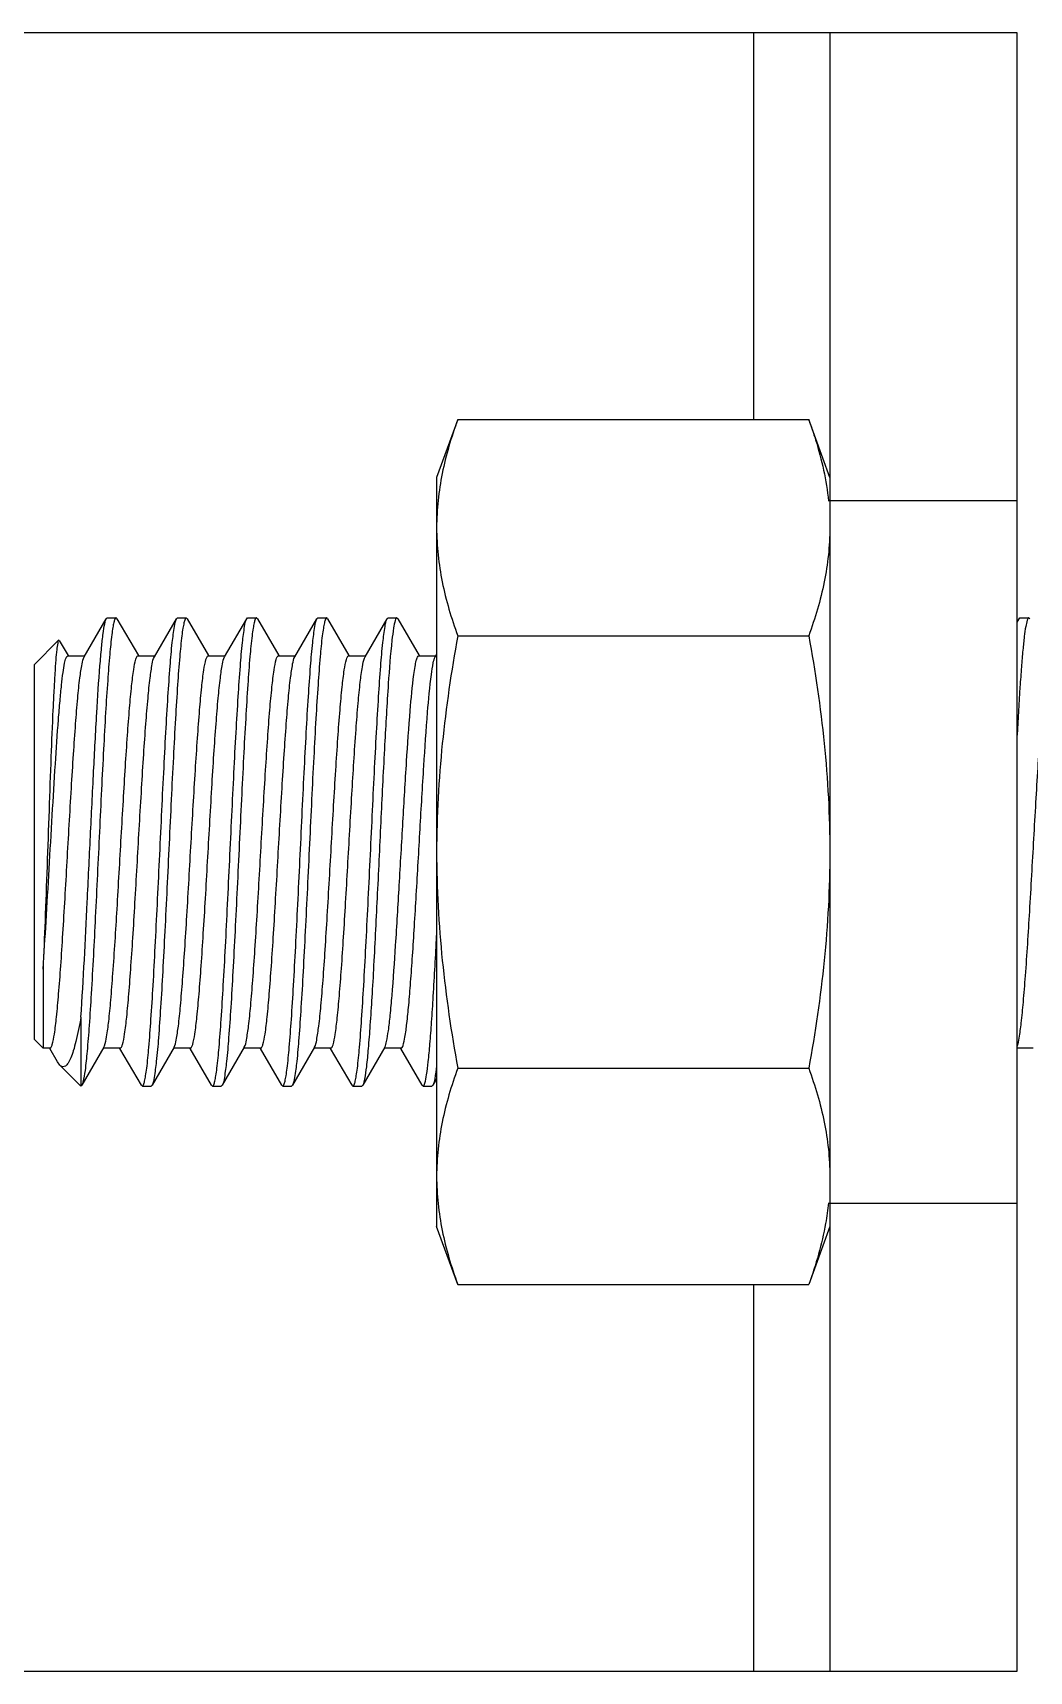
# Model space of a CAD drawing. Extents: x 27938 to 1507990, y 110129 to 923079.
# Drawn here: x 551080.3 to 551251.8, y 358033.5 to 358315.5 of the extents above; entities that cross this region are included whole.
import ezdxf

# ---------------------------------------------------------------- set-up
doc = ezdxf.new("R2010")
doc.units = 0
doc.header["$LTSCALE"] = 1000
doc.header["$MEASUREMENT"] = 0

msp = doc.modelspace()

# ---------------------------------------------------------------- linework, layer by layer
at = {"linetype": 'Continuous'}
for p, q in [((551249.72, 358315.46), (550904.87, 358315.46)), ((551204.35, 358315.46), (551204.35, 358248.91)), ((551217.5, 358315.46), (551217.5, 358033.55)), ((551249.72, 358033.55), (551249.72, 358315.46)), ((551153.47, 358248.91), (551149.84, 358238.94)), ((551153.47, 358248.91), (551213.87, 358248.91)), ((551217.5, 358238.94), (551213.87, 358248.91)), ((551149.84, 358238.94), (551149.84, 358110.06)), ((551249.72, 358234.91), (551217.5, 358234.91)), ((551089.19, 358208.09), (551093, 358214.64)), ((551093, 358214.64), (551093.16, 358214.77)), ((551093.16, 358214.77), (551094.67, 358214.77)), ((551093.16, 358214.77), (551094.67, 358214.77)), ((551094.67, 358214.77), (551094.65, 358214.77)), ((551094.83, 358214.64), (551094.67, 358214.77)), ((551094.83, 358214.64), (551098.51, 358208.29)), ((551101.27, 358208.09), (551105.08, 358214.64)), ((551105.08, 358214.64), (551105.24, 358214.77)), ((551105.24, 358214.77), (551106.75, 358214.77)), ((551105.24, 358214.77), (551106.75, 358214.77)), ((551106.75, 358214.77), (551106.73, 358214.77)), ((551106.91, 358214.64), (551106.75, 358214.77)), ((551106.91, 358214.64), (551110.59, 358208.29)), ((551113.35, 358208.09), (551117.16, 358214.64)), ((551117.16, 358214.64), (551117.32, 358214.77)), ((551117.32, 358214.77), (551118.83, 358214.77)), ((551117.32, 358214.77), (551118.83, 358214.77)), ((551118.83, 358214.77), (551118.81, 358214.77)), ((551118.99, 358214.64), (551118.83, 358214.77)), ((551118.99, 358214.64), (551122.67, 358208.29)), ((551125.43, 358208.09), (551129.25, 358214.64)), ((551129.25, 358214.64), (551129.4, 358214.77)), ((551129.4, 358214.77), (551130.92, 358214.77)), ((551129.4, 358214.77), (551130.92, 358214.77)), ((551130.92, 358214.77), (551130.89, 358214.77)), ((551131.08, 358214.64), (551130.92, 358214.77)), ((551131.08, 358214.64), (551134.75, 358208.29)), ((551137.52, 358208.09), (551141.33, 358214.64)), ((551141.33, 358214.64), (551141.49, 358214.77)), ((551141.49, 358214.77), (551143, 358214.77)), ((551141.49, 358214.77), (551143, 358214.77)), ((551143.16, 358214.64), (551143, 358214.77)), ((551143.16, 358214.64), (551146.84, 358208.29)), ((551249.72, 358214.05), (551250.06, 358214.64)), ((551250.06, 358214.64), (551250.22, 358214.77)), ((551250.22, 358214.77), (551251.73, 358214.77)), ((551250.22, 358214.77), (551251.73, 358214.77)), ((551251.73, 358214.77), (551251.71, 358214.77)), ((551251.89, 358214.64), (551251.73, 358214.77)), ((551080.57, 358206.72), (551084.8, 358210.94)), ((551084.91, 358210.9), (551084.8, 358210.94)), ((551084.91, 358210.9), (551086.43, 358208.29)), ((551153.47, 358211.7), (551213.87, 358211.7)), ((551086.36, 358208.25), (551089.28, 358208.25)), ((551098.44, 358208.25), (551101.36, 358208.25)), ((551110.52, 358208.25), (551113.45, 358208.25)), ((551122.6, 358208.25), (551125.53, 358208.25)), ((551134.68, 358208.25), (551137.61, 358208.25)), ((551137.42, 358207.88), (551137.52, 358208.09)), ((551146.76, 358208.25), (551149.69, 358208.25)), ((551149.6, 358208.09), (551149.84, 358208.51)), ((551080.57, 358206.72), (551080.57, 358142.28)), ((551082.11, 358154.35), (551082.11, 358140.75)), ((551088.63, 358146.06), (551088.63, 358134.23)), ((551080.57, 358142.28), (551082.11, 358140.75)), ((551083.34, 358140.75), (551082.11, 358140.75)), ((551084.61, 358138.39), (551083.27, 358140.71)), ((551092.59, 358140.92), (551088.79, 358134.37)), ((551095.42, 358140.75), (551092.49, 358140.75)), ((551092.59, 358140.92), (551092.7, 358141.16)), ((551099.04, 358134.36), (551095.35, 358140.71)), ((551104.67, 358140.92), (551100.87, 358134.37)), ((551107.5, 358140.75), (551104.57, 358140.75)), ((551111.12, 358134.36), (551107.43, 358140.71)), ((551116.75, 358140.92), (551112.95, 358134.37)), ((551119.58, 358140.75), (551116.65, 358140.75)), ((551123.2, 358134.36), (551119.51, 358140.71)), ((551128.83, 358140.92), (551125.03, 358134.37)), ((551131.66, 358140.75), (551128.74, 358140.75)), ((551135.29, 358134.36), (551131.59, 358140.71)), ((551140.91, 358140.92), (551137.12, 358134.37)), ((551143.74, 358140.75), (551140.82, 358140.75)), ((551147.37, 358134.36), (551143.67, 358140.71)), ((551252.48, 358140.75), (551249.72, 358140.75)), ((551085.03, 358137.83), (551084.61, 358138.39)), ((551085.03, 358137.83), (551088.63, 358134.23)), ((551153.47, 358137.3), (551213.87, 358137.3)), ((551149.84, 358135.48), (551149.2, 358134.37)), ((551088.79, 358134.37), (551088.63, 358134.23)), ((551099.04, 358134.36), (551099.2, 358134.23)), ((551099.2, 358134.23), (551100.71, 358134.23)), ((551099.2, 358134.23), (551100.71, 358134.23)), ((551099.2, 358134.23), (551099.22, 358134.23)), ((551100.87, 358134.37), (551100.71, 358134.23)), ((551111.12, 358134.36), (551111.28, 358134.23)), ((551111.28, 358134.23), (551112.79, 358134.23)), ((551111.28, 358134.23), (551112.79, 358134.23)), ((551111.28, 358134.23), (551111.3, 358134.23)), ((551112.95, 358134.37), (551112.79, 358134.23)), ((551123.2, 358134.36), (551123.36, 358134.23)), ((551123.36, 358134.23), (551124.88, 358134.23)), ((551123.36, 358134.23), (551124.88, 358134.23)), ((551123.36, 358134.23), (551123.38, 358134.23)), ((551125.03, 358134.37), (551124.88, 358134.23)), ((551135.29, 358134.36), (551135.44, 358134.23)), ((551135.44, 358134.23), (551136.96, 358134.23)), ((551135.44, 358134.23), (551136.96, 358134.23)), ((551135.44, 358134.23), (551135.47, 358134.23)), ((551137.12, 358134.37), (551136.96, 358134.23)), ((551147.37, 358134.36), (551147.53, 358134.23)), ((551147.53, 358134.23), (551149.04, 358134.23)), ((551147.53, 358134.23), (551149.04, 358134.23)), ((551147.53, 358134.23), (551147.55, 358134.23)), ((551149.2, 358134.37), (551149.04, 358134.23)), ((551217.5, 358114.09), (551249.72, 358114.09)), ((551153.47, 358100.1), (551149.84, 358110.06)), ((551217.5, 358110.06), (551213.87, 358100.1)), ((551153.47, 358100.1), (551213.87, 358100.1)), ((551204.35, 358100.1), (551204.35, 358033.55)), ((550904.87, 358033.55), (551249.72, 358033.55))]:
    msp.add_line(p, q, dxfattribs=at)
for points, knots in [([(551153.47, 358248.91), (551152.37, 358245.89), (551150.54, 358239.79), (551149.84, 358233.43), (551149.84, 358230.3)], [0, 0, 0, 0, 0.506411, 1, 1, 1, 1]), ([(551213.87, 358248.91), (551214.29, 358247.75), (551215.84, 358243.19), (551216.9, 358238.45), (551217.27, 358234.88)], [0, 0, 0, 0, 0.25454, 1, 1, 1, 1]), ([(551149.84, 358230.3), (551149.84, 358227.17), (551150.54, 358220.82), (551152.37, 358214.72), (551153.47, 358211.7)], [0, 0, 0, 0, 0.493589, 1, 1, 1, 1]), ([(551217.5, 358230.3), (551217.5, 358227.17), (551216.8, 358220.82), (551214.97, 358214.72), (551213.87, 358211.7)], [0, 0, 0, 0, 0.493589, 1, 1, 1, 1]), ([(551088.63, 358146.06), (551089.07, 358152.66), (551089.59, 358163.05), (551090.26, 358177.17), (551090.79, 358188.02), (551091.31, 358197.79), (551091.76, 358204.89), (551092.15, 358209.45), (551092.4, 358211.86), (551092.67, 358213.5), (551092.85, 358214.37), (551093, 358214.64)], [0, 0, 0, 0, 0.288558, 0.45413, 0.616509, 0.762715, 0.881069, 0.926757, 0.962188, 0.986703, 1, 1, 1, 1]), ([(551094.65, 358214.77), (551094.56, 358214.75), (551094.41, 358214.45), (551094.26, 358213.91), (551094.09, 358213.01), (551093.84, 358211.2), (551093.54, 358208.15), (551093.2, 358203.69), (551092.85, 358198.23), (551092.51, 358191.98), (551092.16, 358185.13), (551091.7, 358175.5), (551091.14, 358163.78), (551090.57, 358152.68), (551090.08, 358144.99), (551089.74, 358140.59), (551089.41, 358137.34), (551089.16, 358135.57), (551088.98, 358134.91)], [0, 0, 0, 0, 0.003459, 0.010697, 0.021985, 0.037294, 0.07952, 0.136044, 0.204986, 0.284036, 0.370529, 0.46155, 0.644849, 0.809404, 0.877597, 0.933236, 0.974471, 1, 1, 1, 1]), ([(551099.22, 358134.23), (551099.31, 358134.25), (551099.47, 358134.58), (551099.62, 358135.14), (551099.8, 358136.11), (551100.06, 358138.04), (551100.37, 358141.28), (551100.72, 358146.03), (551101.08, 358151.81), (551101.43, 358158.41), (551101.79, 358165.59), (551102.15, 358173.09), (551102.51, 358180.65), (551102.87, 358187.98), (551103.23, 358194.82), (551103.58, 358200.94), (551103.95, 358206.08), (551104.27, 358210.12), (551104.65, 358212.81), (551104.85, 358214.23), (551105.08, 358214.64)], [0, 0, 0, 0, 0.003604, 0.011244, 0.023189, 0.039398, 0.084082, 0.143773, 0.216344, 0.299191, 0.389329, 0.483504, 0.578314, 0.670341, 0.756264, 0.832984, 0.897741, 0.948218, 0.982646, 1, 1, 1, 1]), ([(551106.73, 358214.77), (551106.64, 358214.75), (551106.49, 358214.42), (551106.33, 358213.86), (551106.15, 358212.89), (551105.89, 358210.96), (551105.58, 358207.72), (551105.23, 358202.97), (551104.88, 358197.19), (551104.52, 358190.6), (551104.16, 358183.42), (551103.8, 358175.91), (551103.44, 358168.36), (551103.08, 358161.03), (551102.72, 358154.19), (551102.37, 358148.07), (551102.01, 358142.93), (551101.69, 358138.89), (551101.3, 358136.2), (551101.1, 358134.77), (551100.87, 358134.37)], [0, 0, 0, 0, 0.00361, 0.011255, 0.023204, 0.039415, 0.084097, 0.143782, 0.216344, 0.299179, 0.3893, 0.483457, 0.578255, 0.670276, 0.756195, 0.832914, 0.897677, 0.94817, 0.982621, 1, 1, 1, 1]), ([(551111.3, 358134.23), (551111.4, 358134.25), (551111.55, 358134.58), (551111.7, 358135.14), (551111.88, 358136.11), (551112.14, 358138.04), (551112.45, 358141.28), (551112.8, 358146.03), (551113.16, 358151.81), (551113.52, 358158.41), (551113.87, 358165.59), (551114.23, 358173.09), (551114.59, 358180.65), (551114.95, 358187.98), (551115.31, 358194.82), (551115.67, 358200.94), (551116.03, 358206.08), (551116.35, 358210.12), (551116.73, 358212.81), (551116.93, 358214.23), (551117.16, 358214.64)], [0, 0, 0, 0, 0.003605, 0.011246, 0.023192, 0.039401, 0.084087, 0.143779, 0.216351, 0.299198, 0.389337, 0.483511, 0.57832, 0.670346, 0.756268, 0.832988, 0.897743, 0.948218, 0.982646, 1, 1, 1, 1]), ([(551118.81, 358214.77), (551118.72, 358214.75), (551118.57, 358214.42), (551118.41, 358213.86), (551118.24, 358212.89), (551117.97, 358210.96), (551117.66, 358207.72), (551117.31, 358202.97), (551116.96, 358197.19), (551116.6, 358190.6), (551116.24, 358183.42), (551115.88, 358175.91), (551115.52, 358168.36), (551115.16, 358161.03), (551114.8, 358154.19), (551114.45, 358148.07), (551114.09, 358142.93), (551113.77, 358138.89), (551113.38, 358136.2), (551113.19, 358134.77), (551112.95, 358134.37)], [0, 0, 0, 0, 0.00361, 0.011255, 0.023204, 0.039415, 0.084097, 0.143781, 0.216343, 0.299178, 0.389299, 0.483456, 0.578254, 0.670275, 0.756194, 0.832913, 0.897677, 0.94817, 0.982621, 1, 1, 1, 1]), ([(551123.38, 358134.23), (551123.48, 358134.25), (551123.63, 358134.58), (551123.78, 358135.14), (551123.96, 358136.11), (551124.22, 358138.04), (551124.53, 358141.28), (551124.88, 358146.03), (551125.24, 358151.81), (551125.6, 358158.41), (551125.96, 358165.59), (551126.32, 358173.09), (551126.68, 358180.65), (551127.03, 358187.98), (551127.39, 358194.82), (551127.75, 358200.94), (551128.11, 358206.08), (551128.43, 358210.12), (551128.81, 358212.81), (551129.01, 358214.23), (551129.25, 358214.64)], [0, 0, 0, 0, 0.003605, 0.011246, 0.023192, 0.039402, 0.084089, 0.143781, 0.216352, 0.2992, 0.389339, 0.483513, 0.578322, 0.670347, 0.756269, 0.832988, 0.897743, 0.948219, 0.982646, 1, 1, 1, 1]), ([(551130.89, 358214.77), (551130.8, 358214.75), (551130.65, 358214.42), (551130.49, 358213.86), (551130.32, 358212.89), (551130.05, 358210.96), (551129.75, 358207.72), (551129.39, 358202.97), (551129.04, 358197.19), (551128.68, 358190.6), (551128.32, 358183.42), (551127.96, 358175.91), (551127.6, 358168.36), (551127.24, 358161.03), (551126.88, 358154.19), (551126.53, 358148.07), (551126.17, 358142.93), (551125.85, 358138.89), (551125.47, 358136.2), (551125.27, 358134.77), (551125.03, 358134.37)], [0, 0, 0, 0, 0.00361, 0.011255, 0.023204, 0.039415, 0.084096, 0.143781, 0.216343, 0.299178, 0.389299, 0.483455, 0.578253, 0.670274, 0.756194, 0.832913, 0.897676, 0.948169, 0.98262, 1, 1, 1, 1]), ([(551135.47, 358134.23), (551135.56, 358134.25), (551135.71, 358134.58), (551135.87, 358135.14), (551136.04, 358136.11), (551136.31, 358138.04), (551136.61, 358141.28), (551136.97, 358146.03), (551137.32, 358151.81), (551137.68, 358158.41), (551138.04, 358165.59), (551138.4, 358173.09), (551138.76, 358180.65), (551139.12, 358187.98), (551139.48, 358194.82), (551139.83, 358200.94), (551140.19, 358206.08), (551140.51, 358210.12), (551140.9, 358212.81), (551141.09, 358214.23), (551141.33, 358214.64)], [0, 0, 0, 0, 0.003605, 0.011246, 0.023193, 0.039403, 0.08409, 0.143783, 0.216354, 0.299202, 0.389341, 0.483515, 0.578323, 0.670348, 0.75627, 0.832989, 0.897744, 0.948219, 0.982646, 1, 1, 1, 1]), ([(551142.72, 358214.34), (551142.58, 358213.92), (551142.38, 358212.78), (551142.23, 358211.64), (551142.15, 358210.93)], [0, 0, 0, 0, 0.381853, 1, 1, 1, 1]), ([(551143, 358214.77), (551142.97, 358214.77), (551142.8, 358214.69), (551142.76, 358214.49), (551142.72, 358214.34)], [0, 0, 0, 0, 0.141686, 1, 1, 1, 1]), ([(551251.71, 358214.77), (551251.56, 358214.73), (551251.39, 358214.11), (551251.16, 358213.14), (551250.93, 358211.37), (551250.69, 358209.07), (551250.45, 358206.16), (551250.1, 358201.29), (551249.87, 358197.38), (551249.72, 358194.62)], [0, 0, 0, 0, 0.023088, 0.076942, 0.162256, 0.277921, 0.422109, 0.592457, 1, 1, 1, 1]), ([(551084.8, 358210.94), (551084.68, 358210.82), (551084.61, 358210.22), (551084.42, 358209.13), (551084.29, 358207.36), (551084.12, 358205.04), (551083.97, 358202.16), (551083.73, 358197.39), (551083.46, 358190.51), (551083.13, 358181.54), (551082.8, 358172.14), (551082.47, 358163.02), (551082.23, 358157.13), (551082.11, 358154.35)], [0, 0, 0, 0, 0.009173, 0.029347, 0.060391, 0.101835, 0.152988, 0.212953, 0.354877, 0.517215, 0.687692, 0.853036, 1, 1, 1, 1]), ([(551142.15, 358210.93), (551141.87, 358208.46), (551141.43, 358202.46), (551140.84, 358192.3), (551140.25, 358180.25), (551139.65, 358167.59), (551139.14, 358157.27), (551138.71, 358149.72), (551138.4, 358144.95), (551138.09, 358140.98), (551137.81, 358137.88), (551137.49, 358135.79), (551137.3, 358134.69), (551137.12, 358134.37)], [0, 0, 0, 0, 0.097413, 0.234815, 0.397699, 0.568819, 0.73005, 0.801523, 0.864307, 0.916739, 0.957442, 0.985378, 1, 1, 1, 1]), ([(551082.11, 358154.35), (551082.3, 358157.07), (551082.66, 358162.81), (551083.17, 358171.64), (551083.69, 358180.69), (551084.2, 358189.27), (551084.64, 358195.83), (551085.01, 358200.35), (551085.27, 358203.05), (551085.52, 358205.18), (551085.78, 358206.82), (551085.98, 358207.68), (551086.22, 358208.25), (551086.36, 358208.25)], [0, 0, 0, 0, 0.150782, 0.318318, 0.489969, 0.652746, 0.794352, 0.853795, 0.904124, 0.94441, 0.973938, 0.992299, 1, 1, 1, 1]), ([(551083.34, 358140.75), (551083.41, 358140.75), (551083.59, 358140.99), (551083.83, 358141.77), (551084.15, 358143.55), (551084.48, 358146.43), (551084.83, 358150.35), (551085.19, 358155.13), (551085.55, 358160.62), (551085.9, 358166.6), (551086.38, 358174.95), (551086.85, 358183.22), (551087.34, 358191.12), (551087.69, 358196.29), (551088.05, 358200.66), (551088.38, 358204.12), (551088.75, 358206.47), (551088.97, 358207.72), (551089.19, 358208.09)], [0, 0, 0, 0, 0.003516, 0.010772, 0.037949, 0.081609, 0.140308, 0.211978, 0.294061, 0.383613, 0.477416, 0.664254, 0.750571, 0.827952, 0.893624, 0.945254, 0.981055, 1, 1, 1, 1]), ([(551092.7, 358141.16), (551092.88, 358141.66), (551093.13, 358143.07), (551093.47, 358145.69), (551093.81, 358149.32), (551094.31, 358155.75), (551094.89, 358165.12), (551095.45, 358175.04), (551095.92, 358183.22), (551096.27, 358189.04), (551096.62, 358194.36), (551096.97, 358198.99), (551097.31, 358202.78), (551097.64, 358205.56), (551097.95, 358207.27), (551098.19, 358208.02), (551098.36, 358208.25), (551098.44, 358208.25)], [0, 0, 0, 0, 0.023549, 0.063214, 0.117783, 0.185416, 0.35021, 0.535036, 0.627046, 0.714525, 0.794449, 0.864058, 0.92096, 0.96323, 0.989531, 0.996563, 1, 1, 1, 1]), ([(551095.42, 358140.75), (551095.5, 358140.75), (551095.67, 358140.99), (551095.91, 358141.77), (551096.23, 358143.55), (551096.56, 358146.43), (551096.92, 358150.35), (551097.27, 358155.13), (551097.63, 358160.62), (551097.99, 358166.6), (551098.46, 358174.95), (551098.93, 358183.22), (551099.42, 358191.12), (551099.78, 358196.29), (551100.14, 358200.66), (551100.46, 358204.12), (551100.83, 358206.47), (551101.05, 358207.72), (551101.27, 358208.09)], [0, 0, 0, 0, 0.003516, 0.010771, 0.037949, 0.081609, 0.140308, 0.211978, 0.294061, 0.383613, 0.477416, 0.664254, 0.750572, 0.827952, 0.893624, 0.945254, 0.981055, 1, 1, 1, 1]), ([(551104.67, 358140.92), (551104.88, 358141.29), (551105.11, 358142.54), (551105.47, 358144.89), (551105.8, 358148.34), (551106.16, 358152.72), (551106.52, 358157.89), (551107.01, 358165.79), (551107.47, 358174.06), (551107.95, 358182.41), (551108.31, 358188.39), (551108.67, 358193.87), (551109.02, 358198.65), (551109.37, 358202.57), (551109.7, 358205.45), (551110.03, 358207.24), (551110.26, 358208.01), (551110.44, 358208.25), (551110.52, 358208.25)], [0, 0, 0, 0, 0.018976, 0.054803, 0.106453, 0.172139, 0.249526, 0.335844, 0.522668, 0.616459, 0.705997, 0.788066, 0.859722, 0.918409, 0.962059, 0.989231, 0.996484, 1, 1, 1, 1]), ([(551107.5, 358140.75), (551107.58, 358140.75), (551107.75, 358140.99), (551107.99, 358141.77), (551108.31, 358143.55), (551108.64, 358146.43), (551109, 358150.35), (551109.35, 358155.13), (551109.71, 358160.62), (551110.07, 358166.6), (551110.55, 358174.95), (551111.01, 358183.22), (551111.5, 358191.12), (551111.86, 358196.29), (551112.22, 358200.66), (551112.55, 358204.12), (551112.91, 358206.47), (551113.14, 358207.72), (551113.35, 358208.09)], [0, 0, 0, 0, 0.003517, 0.010771, 0.037949, 0.081609, 0.140308, 0.211979, 0.294062, 0.383613, 0.477416, 0.664254, 0.750571, 0.827951, 0.893623, 0.945253, 0.981055, 1, 1, 1, 1]), ([(551116.75, 358140.92), (551116.96, 358141.29), (551117.19, 358142.54), (551117.55, 358144.89), (551117.88, 358148.34), (551118.24, 358152.72), (551118.6, 358157.89), (551119.09, 358165.79), (551119.55, 358174.06), (551120.03, 358182.41), (551120.39, 358188.39), (551120.75, 358193.87), (551121.1, 358198.65), (551121.46, 358202.57), (551121.79, 358205.45), (551122.11, 358207.24), (551122.35, 358208.01), (551122.52, 358208.25), (551122.6, 358208.25)], [0, 0, 0, 0, 0.018976, 0.054803, 0.106454, 0.17214, 0.249527, 0.335846, 0.52267, 0.61646, 0.705997, 0.788065, 0.859721, 0.918408, 0.962058, 0.98923, 0.996485, 1, 1, 1, 1]), ([(551119.58, 358140.75), (551119.66, 358140.75), (551119.84, 358140.99), (551120.08, 358141.77), (551120.4, 358143.55), (551120.73, 358146.43), (551121.08, 358150.35), (551121.43, 358155.13), (551121.79, 358160.62), (551122.15, 358166.6), (551122.63, 358174.95), (551123.09, 358183.22), (551123.59, 358191.12), (551123.94, 358196.29), (551124.3, 358200.66), (551124.63, 358204.12), (551124.99, 358206.47), (551125.22, 358207.72), (551125.43, 358208.09)], [0, 0, 0, 0, 0.003514, 0.010772, 0.03795, 0.08161, 0.140308, 0.211978, 0.294061, 0.383612, 0.477415, 0.664253, 0.750571, 0.827952, 0.893624, 0.945254, 0.981055, 1, 1, 1, 1]), ([(551128.83, 358140.92), (551129.05, 358141.29), (551129.27, 358142.54), (551129.64, 358144.89), (551129.97, 358148.34), (551130.33, 358152.72), (551130.68, 358157.89), (551131.17, 358165.79), (551131.64, 358174.06), (551132.11, 358182.41), (551132.47, 358188.39), (551132.83, 358193.87), (551133.18, 358198.65), (551133.54, 358202.57), (551133.87, 358205.45), (551134.19, 358207.24), (551134.43, 358208.01), (551134.6, 358208.25), (551134.68, 358208.25)], [0, 0, 0, 0, 0.018976, 0.054803, 0.106453, 0.172139, 0.249526, 0.335844, 0.522668, 0.61646, 0.705997, 0.788066, 0.859722, 0.918409, 0.962059, 0.989231, 0.996485, 1, 1, 1, 1]), ([(551131.66, 358140.75), (551131.74, 358140.75), (551131.91, 358140.98), (551132.15, 358141.73), (551132.46, 358143.46), (551132.79, 358146.25), (551133.14, 358150.06), (551133.49, 358154.7), (551133.84, 358160.04), (551134.19, 358165.88), (551134.66, 358174.08), (551135.22, 358184.01), (551135.8, 358193.38), (551136.3, 358199.81), (551136.64, 358203.41), (551136.99, 358206), (551137.23, 358207.4), (551137.42, 358207.88)], [0, 0, 0, 0, 0.003447, 0.010504, 0.036907, 0.07934, 0.136454, 0.206305, 0.286482, 0.374206, 0.466428, 0.651492, 0.816161, 0.883565, 0.937789, 0.976999, 1, 1, 1, 1]), ([(551145.92, 358205.03), (551145.98, 358205.5), (551146.09, 358206.3), (551146.31, 358207.33), (551146.47, 358207.91), (551146.67, 358208.25), (551146.76, 358208.25)], [0, 0, 0, 0, 0.417027, 0.722093, 0.91306, 1, 1, 1, 1]), ([(551148.94, 358205.03), (551149.03, 358205.7), (551149.2, 358206.72), (551149.41, 358207.77), (551149.6, 358208.09)], [0, 0, 0, 0, 0.64784, 1, 1, 1, 1]), ([(551249.72, 358141.06), (551249.91, 358141.51), (551250.15, 358142.87), (551250.51, 358145.4), (551250.84, 358148.96), (551251.35, 358155.36), (551251.93, 358164.74), (551252.49, 358174.69), (551252.96, 358182.93), (551253.32, 358188.81), (551253.67, 358194.19), (551254.02, 358198.87), (551254.37, 358202.71), (551254.7, 358205.52), (551255.01, 358207.26), (551255.25, 358208.02), (551255.42, 358208.25), (551255.5, 358208.25)], [0, 0, 0, 0, 0.021934, 0.060252, 0.1138, 0.180755, 0.345177, 0.530709, 0.623344, 0.711545, 0.792219, 0.862544, 0.920069, 0.962821, 0.989426, 0.996537, 1, 1, 1, 1]), ([(551140.91, 358140.92), (551141.09, 358141.21), (551141.29, 358142.18), (551141.6, 358144), (551141.89, 358146.64), (551142.33, 358151.53), (551142.84, 358158.99), (551143.43, 358168.96), (551144.03, 358179.51), (551144.62, 358189.54), (551145.2, 358197.99), (551145.64, 358202.97), (551145.92, 358205.03)], [0, 0, 0, 0, 0.015991, 0.045014, 0.086536, 0.139531, 0.27419, 0.434995, 0.605144, 0.76684, 0.903184, 1, 1, 1, 1]), ([(551143.74, 358140.75), (551143.81, 358140.75), (551143.97, 358140.93), (551144.18, 358141.55), (551144.47, 358142.96), (551144.76, 358145.26), (551145.08, 358148.41), (551145.39, 358152.29), (551145.71, 358156.81), (551146.03, 358161.82), (551146.46, 358169.1), (551146.98, 358178.31), (551147.59, 358188.78), (551148.19, 358197.65), (551148.65, 358202.88), (551148.94, 358205.03)], [0, 0, 0, 0, 0.003125, 0.009234, 0.031868, 0.068302, 0.117635, 0.178513, 0.24923, 0.32779, 0.411973, 0.587575, 0.756267, 0.899071, 1, 1, 1, 1]), ([(551147.55, 358134.23), (551147.61, 358134.25), (551147.74, 358134.44), (551147.94, 358135.06), (551148.18, 358136.43), (551148.45, 358138.66), (551148.73, 358141.7), (551149, 358145.46), (551149.4, 358151.68), (551149.67, 358156.64), (551149.84, 358160.12)], [0, 0, 0, 0, 0.007842, 0.023029, 0.077823, 0.164939, 0.282689, 0.428541, 0.599299, 1, 1, 1, 1]), ([(551088.63, 358146.06), (551088.38, 358144.67), (551088, 358142.73), (551087.37, 358140.41), (551086.94, 358139.15), (551086.5, 358138.26), (551086.06, 358137.66), (551085.47, 358137.47), (551085.16, 358137.7), (551085.03, 358137.83)], [0, 0, 0, 0, 0.427991, 0.594855, 0.728399, 0.828419, 0.897176, 0.945337, 1, 1, 1, 1]), ([(551149.84, 358137.7), (551149.76, 358136.96), (551149.58, 358135.85), (551149.39, 358134.7), (551149.2, 358134.37)], [0, 0, 0, 0, 0.657878, 1, 1, 1, 1]), ([(551153.47, 358137.3), (551152.37, 358134.28), (551150.54, 358128.18), (551149.84, 358121.83), (551149.84, 358118.7)], [0, 0, 0, 0, 0.506411, 1, 1, 1, 1]), ([(551213.87, 358137.3), (551214.97, 358134.28), (551216.8, 358128.18), (551217.5, 358121.83), (551217.5, 358118.7)], [0, 0, 0, 0, 0.506411, 1, 1, 1, 1]), ([(551088.98, 358134.91), (551088.97, 358134.85), (551088.92, 358134.66), (551088.85, 358134.48), (551088.79, 358134.37)], [0, 0, 0, 0, 0.313034, 1, 1, 1, 1]), ([(551149.84, 358118.7), (551149.84, 358115.57), (551150.54, 358109.21), (551152.37, 358103.11), (551153.47, 358100.1)], [0, 0, 0, 0, 0.493589, 1, 1, 1, 1]), ([(551217.27, 358114.12), (551217.15, 358112.94), (551216.47, 358108.17), (551215.12, 358103.51), (551213.87, 358100.1)], [0, 0, 0, 0, 0.246329, 1, 1, 1, 1])]:
    msp.add_open_spline(points, degree=3, knots=knots, dxfattribs=at)
for points in [[(551153.47, 358211.7), (551151.24, 358199.45), (551149.84, 358186.96), (551149.84, 358174.5)], [(551213.87, 358211.7), (551216.1, 358199.45), (551217.5, 358186.96), (551217.5, 358174.5)], [(551149.84, 358174.5), (551149.84, 358162.04), (551151.24, 358149.56), (551153.47, 358137.3)], [(551217.5, 358174.5), (551217.5, 358162.04), (551216.1, 358149.56), (551213.87, 358137.3)]]:
    msp.add_open_spline(points, degree=3, dxfattribs=at)

doc.saveas('drawing.dxf')
